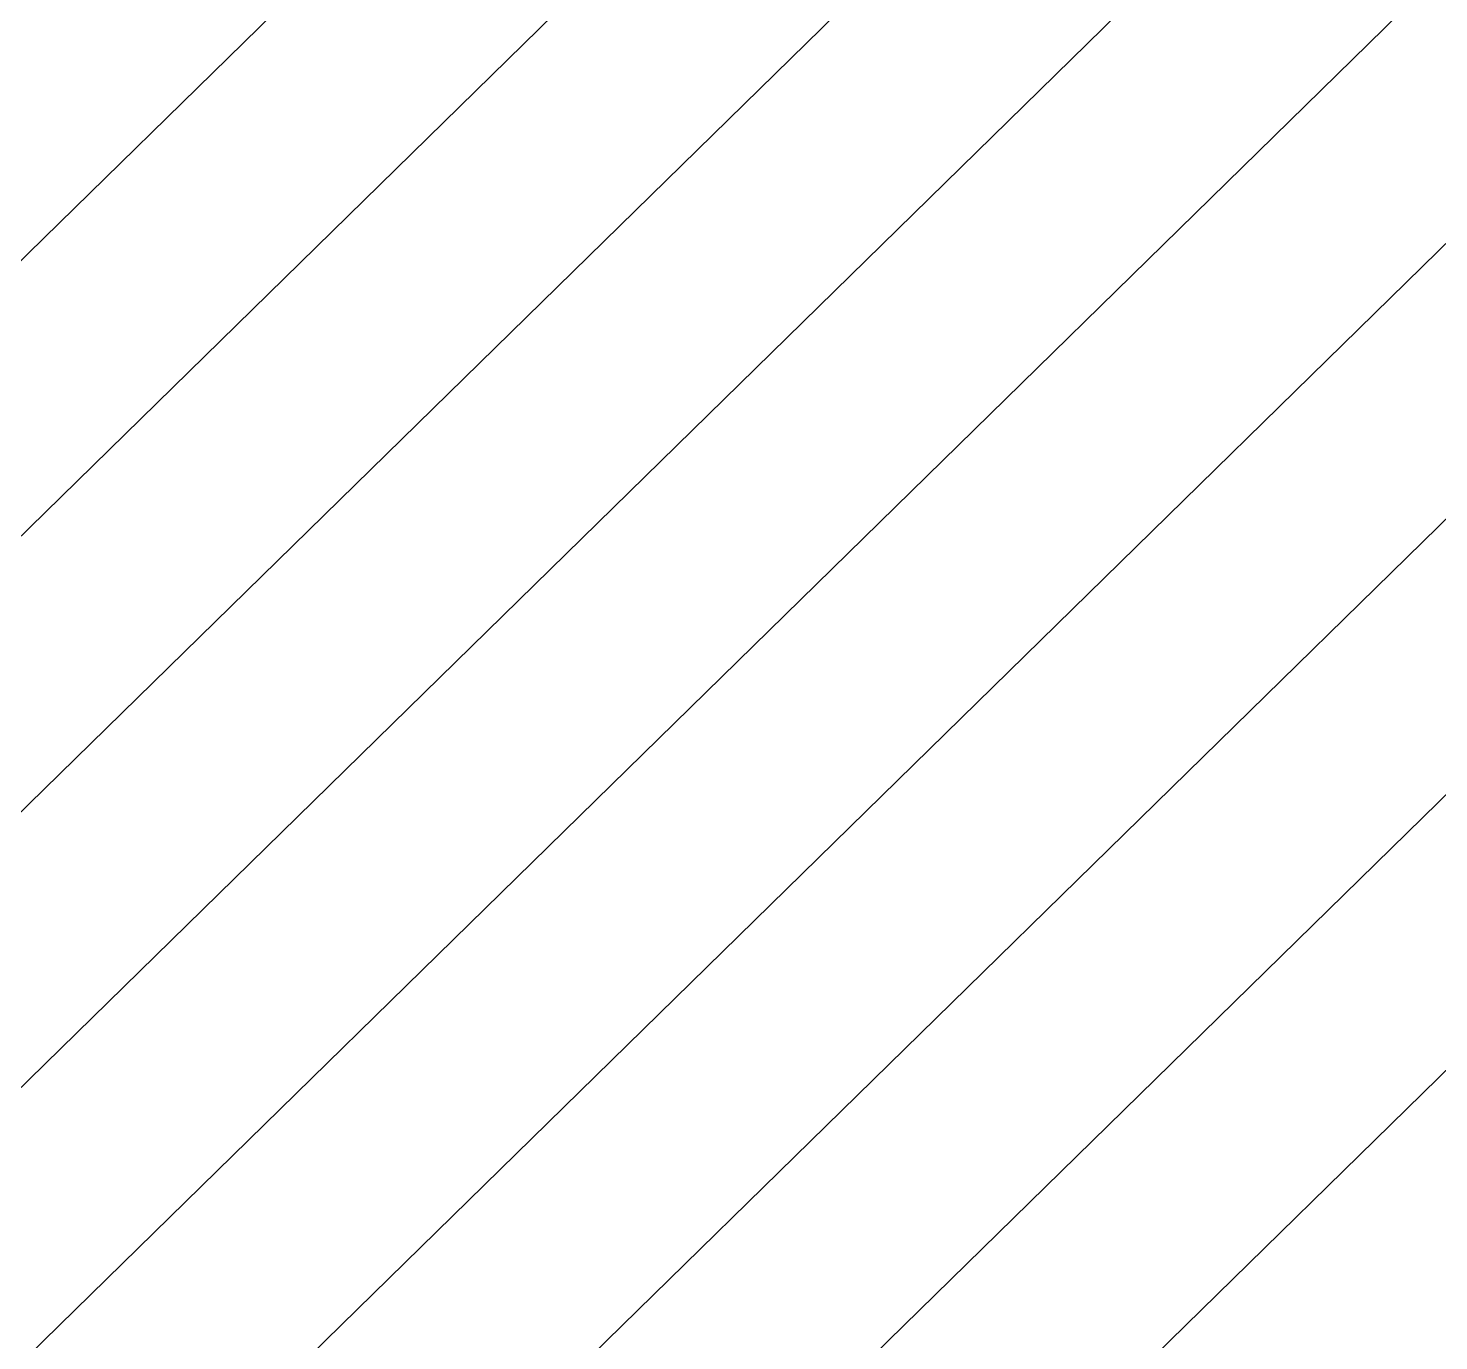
# Model space of a CAD drawing. Extents: x 7084 to 11035, y 13750 to 16729.
# Drawn here: x 8667.958 to 8670.437, y 15520.085 to 15522.393 of the extents above; entities that cross this region are included whole.
import ezdxf

# ---------------------------------------------------------------- set-up
doc = ezdxf.new("R2010")
doc.units = 0
doc.layers.add('Default', color=7, linetype='Continuous')

msp = doc.modelspace()

# ---------------------------------------------------------------- linework, layer by layer
at = {"layer": 'Default'}
for points in [[(8360.8977, 15234.5042), (8490.5235, 15302.3175), (8509.9659, 15301.1555), (8555.3212, 15395.1059), (8608.1899, 15403.2396), (8647.0659, 15458.314), (8686.3786, 15439.3355), (8741.269, 15425.0231), (8800.1482, 15461.8226), (8739.8331, 15534.9057), (8705.8166, 15501.5942), (8666.504, 15520.5727), (8700.5205, 15553.8842), (8757.8353, 15670.7455), (8830.7279, 15722.5803), (8953.8354, 15751.7373), (8995.08, 15818.0764), (9118.8137, 15732.5727)], [(8608.3163, 15402.6651), (8647.3302, 15457.9349), (8686.3096, 15439.1172), (8741.3947, 15424.7541), (8800.4827, 15461.684), (8739.9538, 15535.0264), (8705.8166, 15501.5967), (8666.8371, 15520.4144), (8700.9743, 15553.844), (8757.8034, 15669.715), (8830.9544, 15721.7336), (8954.4985, 15750.994)], [(8364.2514, 15233.9566), (8491.6802, 15300.6205), (8510.793, 15299.4782), (8556.4701, 15394.0949), (8608.4427, 15402.0907), (8647.5944, 15457.5558), (8686.2407, 15438.899), (8741.5204, 15424.4851), (8800.8172, 15461.5455), (8740.0744, 15535.147), (8705.8166, 15501.5992), (8667.1703, 15520.256), (8701.4281, 15553.8038), (8757.7715, 15668.6844), (8831.181, 15720.8868), (8955.1616, 15750.2506)], [(8365.9283, 15233.6828), (8492.2585, 15299.772), (8511.2066, 15298.6396), (8557.0445, 15393.5895), (8608.569, 15401.5163), (8647.8586, 15457.1767), (8686.1718, 15438.6807), (8741.6461, 15424.216), (8801.1517, 15461.407), (8740.195, 15535.2676), (8705.8166, 15501.6017), (8667.5035, 15520.0977), (8701.8819, 15553.7636), (8757.7395, 15667.6539), (8831.4075, 15720.0401), (8955.8247, 15749.5073)], [(8367.6052, 15233.409), (8492.8369, 15298.9235), (8511.6202, 15297.8009), (8557.6189, 15393.084), (8608.6954, 15400.9419), (8648.1229, 15456.7976), (8686.1028, 15438.4624), (8741.7718, 15423.947), (8801.4862, 15461.2684), (8740.3156, 15535.3882), (8705.8166, 15501.6042), (8667.8366, 15519.9394), (8702.3357, 15553.7234), (8757.7076, 15666.6233), (8831.6341, 15719.1933), (8956.4878, 15748.7639)], [(8705.8166, 15501.6067), (8668.1698, 15519.781), (8702.7894, 15553.6832), (8757.6757, 15665.5927), (8831.8606, 15718.3466), (8957.1509, 15748.0206)], [(8957.814, 15747.2772), (8832.0872, 15717.4998), (8757.6437, 15664.5622), (8703.2432, 15553.643), (8668.5029, 15519.6227), (8705.8166, 15501.6092), (8740.5569, 15535.6295), (8802.1552, 15460.9914), (8742.0233, 15423.4089), (8685.965, 15438.0259), (8648.6513, 15456.0393), (8608.9481, 15399.7931), (8558.7677, 15392.073), (8512.4473, 15296.1237), (8493.9936, 15297.2265), (8370.9589, 15232.8614)], [(8372.6358, 15232.5876), (8494.5719, 15296.3781), (8512.8609, 15295.285), (8559.3421, 15391.5675), (8609.0745, 15399.2187), (8648.9155, 15455.6602), (8685.896, 15437.8076), (8742.149, 15423.1399), (8802.4897, 15460.8528), (8740.6775, 15535.7501), (8705.8166, 15501.6117), (8668.8361, 15519.4644), (8703.697, 15553.6028), (8757.6118, 15663.5316), (8832.3137, 15716.6531), (8958.4771, 15746.5339)], [(8374.3126, 15232.3138), (8495.1502, 15295.5296), (8513.2745, 15294.4464), (8559.9165, 15391.0621), (8609.2009, 15398.6443), (8649.1798, 15455.2811), (8685.8271, 15437.5893), (8742.2747, 15422.8709), (8802.8242, 15460.7143), (8740.7981, 15535.8707), (8705.8166, 15501.6142), (8669.1692, 15519.306), (8704.1508, 15553.5626), (8757.5799, 15662.5011), (8832.5403, 15715.8063), (8959.1402, 15745.7905)]]:
    msp.add_lwpolyline(points, dxfattribs=at)

doc.saveas('drawing.dxf')
